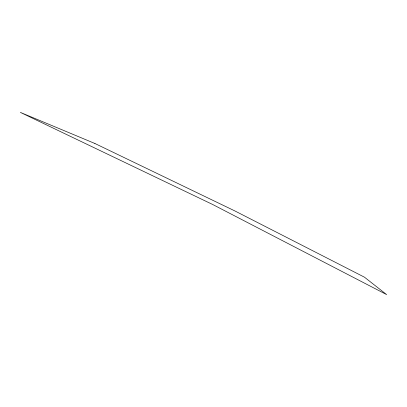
<?xml version="1.0" encoding="UTF-8"?>
<svg xmlns="http://www.w3.org/2000/svg" width="407" height="407" viewBox="0 0 407 407"><rect width="100%" height="100%" fill="white"/><g stroke="black" fill="none" stroke-linecap="round" stroke-linejoin="round"><path stroke-width="0.61" d="M94.902 143.488L20.35 112.388L212.688 204.502L386.65 294.612L364.448 277.177L234.961 210.979L94.902 143.488"/></g></svg>
